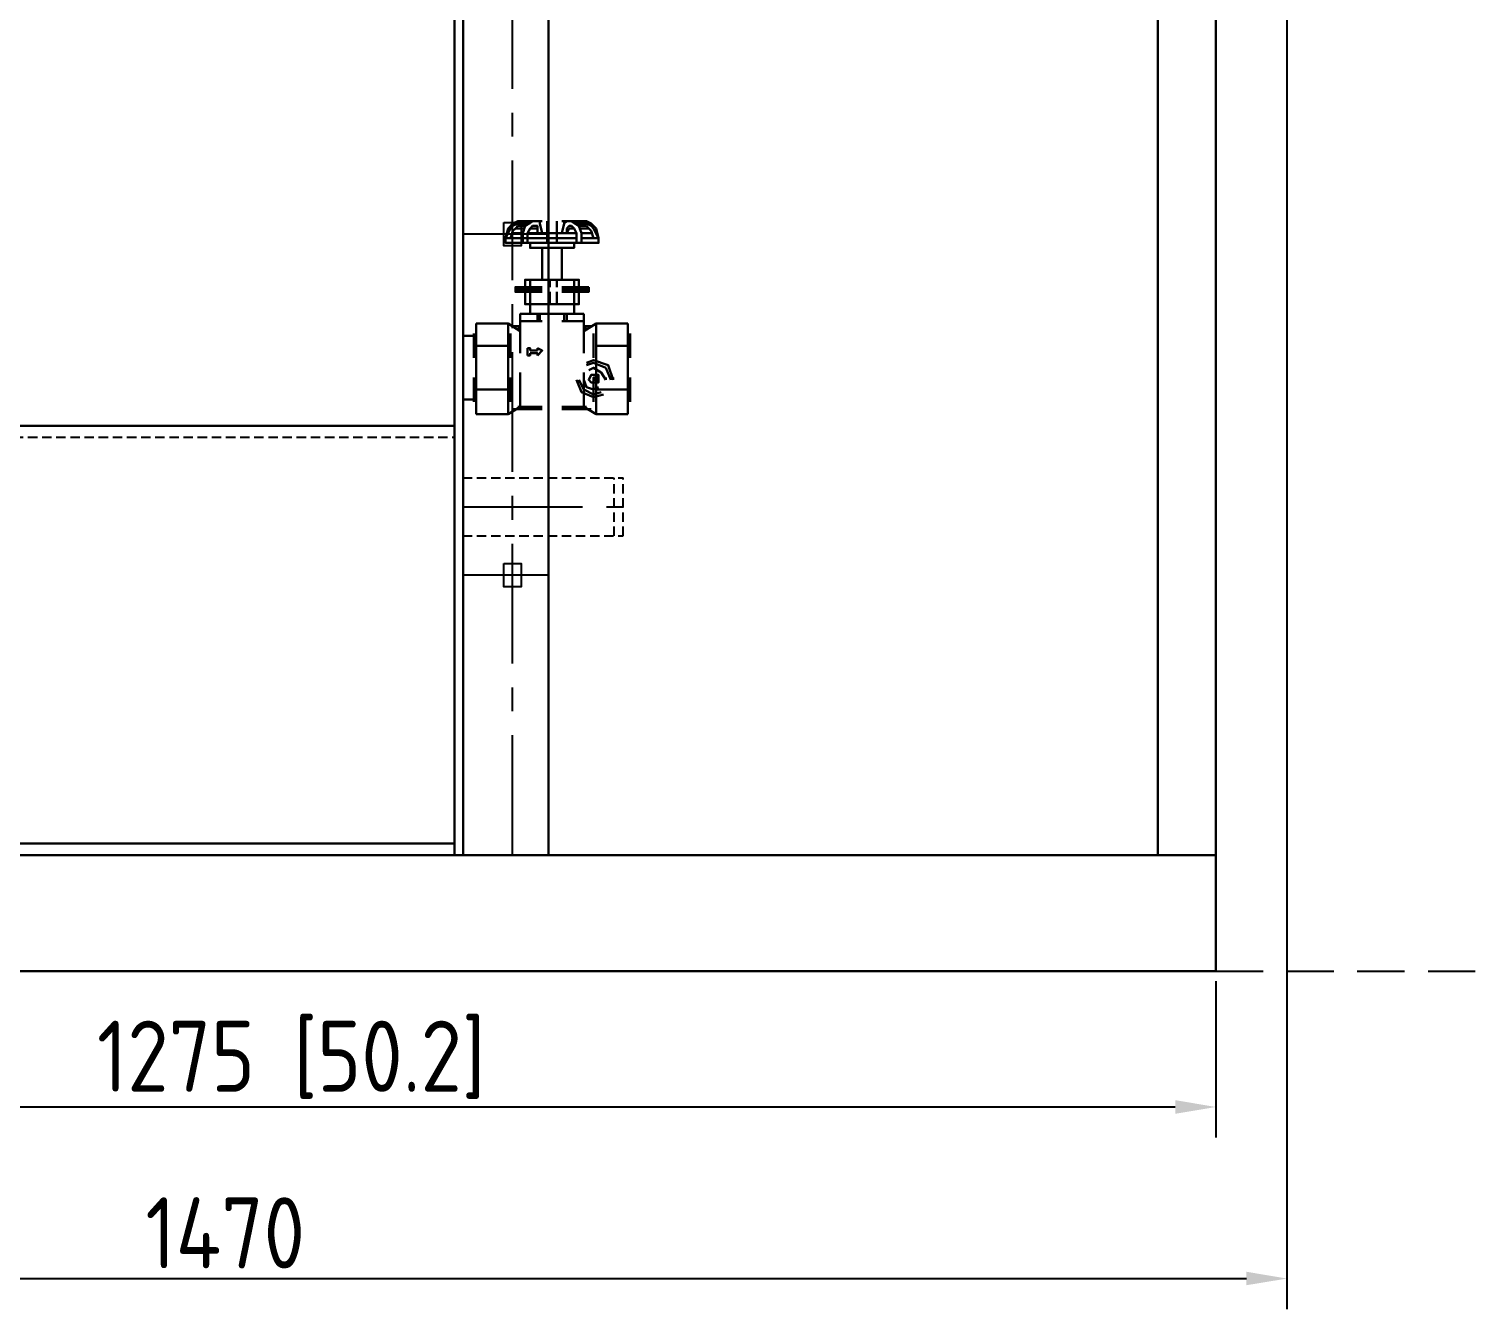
# Model space of a CAD drawing. Header units: millimetres. Extents: x 248233 to 259628, y -181361 to -174035.
# Drawn here: x 253664 to 254665, y -177392 to -176509 of the extents above; entities that cross this region are included whole.
import ezdxf

# ---------------------------------------------------------------- set-up
doc = ezdxf.new("R2010")
doc.units = ezdxf.units.MM
doc.header["$LTSCALE"] = 13
doc.linetypes.add('CENTERX2', pattern=[101.6, 63.5, -12.7, 12.7, -12.7])
doc.linetypes.add('DASHED', pattern=[0.75, 0.5, -0.25])
for name, color, linetype in [('1', 4, 'Continuous'), ('4虚线层', 6, 'DASHED'), ('粗实线', 4, 'Continuous')]:
    doc.layers.add(name, color=color, linetype=linetype)
doc.layers.add('2细实线', color=3, linetype='Continuous', lineweight=20)
doc.layers.add('标注、文本', color=3, linetype='Continuous', lineweight=25)
doc.styles.get("Standard").update_dxf_attribs({"font": 'gbenor.shx', "bigfont": 'gbcbig.shx'})
doc.dimstyles.new('英寸 1-10', dxfattribs={"dimscale": 14, "dimtxt": 3.5, "dimasz": 2, "dimexe": 1.5, "dimexo": 0.5, "dimgap": 0.5, "dimtad": 1, "dimtoh": 1, "dimdec": 1, "dimdsep": 46, "dimtxsty": 'Standard', "dimcen": 2.5, "dimclrd": 3, "dimclre": 3, "dimclrt": 3, "dimadec": 0, "dimazin": 2, "dimtfac": 1, "dimtdec": 1, "dimtmove": 0, "dimatfit": 2, "dimfxl": 1, "dimarcsym": 0})

# ---------------------------------------------------------------- blocks, each defined once
blk = doc.blocks.new('A$C58981FD2')
at = {"layer": '1', "color": 1, "linetype": 'CENTERX2', "lineweight": -3, "ltscale": 0.1}
blk.add_line((0, 20), (110.5, 20), dxfattribs=at)
at = {"layer": '4虚线层'}
for p, q in [((0, 40), (110.5, 40)), ((104.5, 0), (104.5, 40)), ((110.5, 0), (110.5, 40)), ((0, 0), (110.5, 0))]:
    blk.add_line(p, q, dxfattribs=at)
blk = doc.blocks.new('A$C7BD26515')
at = {"layer": '标注、文本', "color": 4, "lineweight": 30}
for points in [[(37.8, 133.1), (34.4, 131.5), (31, 128.1)], [(37.8, 131.5), (34.4, 129.8), (32.7, 128.1)], [(52.9, 133.1), (47.9, 133.1), (42.8, 129.8), (41.1, 124.7)], [(54.6, 124.7), (52.9, 131.5), (52.9, 133.1)], [(68.1, 124.7), (69.8, 131.5), (71.5, 133.1)], [(68.1, 133.1), (85, 133.1)], [(81.6, 124.7), (79.9, 129.8), (74.8, 133.1)], [(91.7, 128.1), (88.3, 131.5), (85, 133.1)], [(90, 128.1), (88.3, 129.8), (85, 131.5)], [(54.6, 118), (29.3, 118), (29.3, 121.4)], [(54.6, 118), (29.3, 118), (29.3, 121.4), (41.1, 121.4)], [(37.8, 129.8), (36.1, 128.1), (34.4, 126.4)], [(37.8, 128.1), (36.1, 128.1), (34.4, 126.4)], [(47.9, 129.8), (46.2, 128.1), (44.5, 124.7)], [(47.9, 128.1), (46.2, 128.1), (44.5, 124.7)], [(44.5, 118), (44.5, 124.7), (44.5, 121.4)], [(44.5, 121.4), (78.2, 121.4)], [(51.2, 124.7), (51.2, 128.1), (51.2, 129.8), (49.6, 129.8)], [(51.2, 128.1), (49.6, 128.1)], [(51.2, 128.1), (51.2, 124.7)], [(93.4, 121.4), (93.4, 118), (68.1, 118)], [(81.6, 121.4), (93.4, 121.4), (93.4, 118), (68.1, 118)], [(73.2, 129.8), (71.5, 128.1)], [(71.5, 124.7), (73.2, 128.1)], [(78.2, 124.7), (76.5, 128.1), (74.8, 129.8)], [(78.2, 124.7), (76.5, 128.1), (74.8, 128.1)], [(78.2, 118), (78.2, 124.7), (78.2, 121.4)], [(88.3, 126.4), (86.6, 128.1), (85, 129.8)], [(88.3, 126.4), (86.6, 128.1), (85, 128.1)], [(42.8, 87.6), (42.8, 92.7), (79.9, 92.7), (79.9, 87.6)], [(54.6, 86), (36.1, 86), (36.1, 87.6), (54.6, 87.6)], [(54.6, 84.3), (36.1, 84.3), (36.1, 86), (54.6, 86)], [(79.9, 84.3), (79.9, 75.8), (42.8, 75.8), (42.8, 84.3)], [(86.6, 87.6), (86.6, 86), (68.1, 86)], [(68.1, 87.6), (86.6, 87.6)], [(86.6, 86), (86.6, 84.3), (68.1, 84.3)], [(68.1, 86), (86.6, 86)], [(9.1, 62.4), (9.1, 47.2), (9.1, 16.9), (9.1, 0)], [(31, 62.4), (31, 47.2), (31, 16.9), (31, 0)], [(54.6, 64), (39.4, 64), (39.4, 69.1), (54.6, 69.1)], [(39.4, 64), (39.4, 42.1)], [(83.3, 69.1), (83.3, 64), (68.1, 64)], [(68.1, 69.1), (83.3, 69.1)], [(83.3, 64), (83.3, 42.1)], [(113.6, 62.4), (113.6, 47.2), (91.7, 47.2)], [(91.7, 62.4), (91.7, 47.2), (91.7, 16.9), (91.7, 0)], [(113.6, 62.4), (113.6, 47.2), (113.6, 16.9), (113.6, 0)], [(0, 53.9), (7.4, 53.9)], [(7.4, 38.8), (7.4, 55.6)], [(115.3, 38.8), (115.3, 55.6)], [(44.5, 45.5), (46.2, 45.5), (46.2, 43.8)], [(44.5, 45.5), (44.5, 43.8)], [(44.5, 40.5), (46.2, 40.5), (46.2, 42.1)], [(51.2, 40.5), (51.2, 42.1), (46.2, 42.1)], [(51.2, 45.5), (54.6, 43.8), (51.2, 40.5)], [(51.2, 45.5), (51.2, 43.8)], [(103.5, 23.6), (100.1, 33.7), (90, 37.1), (85, 35.4)], [(101.8, 23.6), (98.4, 32), (90, 35.4), (85, 33.7)], [(98.4, 23.6), (95.1, 28.7), (90, 32), (86.6, 30.3)], [(32.7, 25.3), (32.7, 8.4)], [(39.4, 28.7), (39.4, 5.1)], [(78.2, 23.6), (81.6, 15.2), (90, 11.8), (96.7, 13.5)], [(79.9, 23.6), (83.3, 16.9), (90, 13.5), (95.1, 15.2)], [(83.3, 28.7), (83.3, 5.1), (91.7, 0)], [(83.3, 23.6), (85, 18.5), (90, 16.9), (93.4, 18.5)], [(90, 25.3), (90, 8.4)], [(101.8, 23.6), (101.8, 25.3)], [(103.5, 23.6), (103.5, 25.3)], [(0, 10.1), (7.4, 10.1)], [(113.6, 16.9), (91.7, 16.9)], [(34.4, 3.4), (54.6, 3.4)], [(37.8, 5.1), (54.6, 5.1)], [(68.1, 5.1), (83.3, 5.1)], [(68.1, 5.1), (85, 5.1)], [(68.1, 3.4), (88.3, 3.4)]]:
    blk.add_lwpolyline(points, dxfattribs=at)
for points in [[(76.5, 118), (76.5, 114.6), (46.2, 114.6), (46.2, 118)], [(68.1, 114.6), (68.1, 92.7), (54.6, 92.7), (54.6, 114.6)], [(76.5, 75.8), (76.5, 69.1), (46.2, 69.1), (46.2, 75.8)], [(93.4, 23.6), (93.4, 27), (90, 27), (88.3, 27), (86.6, 23.6), (88.3, 21.9), (90, 21.9), (93.4, 21.9)], [(91.7, 23.6), (91.7, 25.3), (90, 25.3), (90, 23.6)]]:
    blk.add_lwpolyline(points, close=True, dxfattribs=at)
for points in [[(37.8, 133.1), (37.8, 133.1), (54.6, 133.1), (54.6, 133.1)], [(37.8, 131.5), (37.8, 131.5), (46.2, 131.5), (46.2, 131.5)], [(58, 133.1), (58, 133.1), (58, 118), (58, 118)], [(64.7, 133.1), (64.7, 133.1), (64.7, 118), (64.7, 118)], [(69.8, 131.5), (69.8, 131.5), (69.8, 133.1), (69.8, 133.1)], [(74.8, 133.1), (74.8, 133.1), (71.5, 133.1), (71.5, 133.1)], [(85, 131.5), (85, 131.5), (76.5, 131.5), (76.5, 131.5)], [(29.3, 121.4), (29.3, 121.4), (31, 128.1), (31, 128.1)], [(29.3, 121.4), (29.3, 121.4), (32.7, 128.1), (32.7, 128.1)], [(32.7, 121.4), (32.7, 121.4), (34.4, 126.4), (34.4, 126.4)], [(32.7, 121.4), (32.7, 121.4), (34.4, 126.4), (34.4, 126.4)], [(41.1, 121.4), (41.1, 121.4), (32.7, 121.4), (32.7, 121.4)], [(34.4, 124.7), (34.4, 124.7), (41.1, 124.7), (41.1, 124.7)], [(37.8, 129.8), (37.8, 129.8), (42.8, 129.8), (42.8, 129.8)], [(37.8, 128.1), (37.8, 128.1), (42.8, 128.1), (42.8, 128.1)], [(41.1, 124.7), (41.1, 124.7), (41.1, 118), (41.1, 118)], [(41.1, 121.4), (41.1, 121.4), (44.5, 121.4), (44.5, 121.4)], [(44.5, 124.7), (44.5, 124.7), (78.2, 124.7), (78.2, 124.7)], [(78.2, 121.4), (78.2, 121.4), (44.5, 121.4), (44.5, 121.4)], [(47.9, 129.8), (47.9, 129.8), (49.6, 129.8), (49.6, 129.8)], [(47.9, 128.1), (47.9, 128.1), (49.6, 128.1), (49.6, 128.1)], [(71.5, 128.1), (71.5, 128.1), (71.5, 124.7), (71.5, 124.7)], [(74.8, 129.8), (74.8, 129.8), (73.2, 129.8), (73.2, 129.8)], [(74.8, 128.1), (74.8, 128.1), (73.2, 128.1), (73.2, 128.1)], [(85, 129.8), (85, 129.8), (79.9, 129.8), (79.9, 129.8)], [(85, 128.1), (85, 128.1), (79.9, 128.1), (79.9, 128.1)], [(81.6, 124.7), (81.6, 124.7), (88.3, 124.7), (88.3, 124.7)], [(88.3, 124.7), (88.3, 124.7), (81.6, 124.7), (81.6, 124.7)], [(81.6, 124.7), (81.6, 124.7), (81.6, 118), (81.6, 118)], [(93.4, 121.4), (93.4, 121.4), (81.6, 121.4), (81.6, 121.4)], [(81.6, 121.4), (81.6, 121.4), (90, 121.4), (90, 121.4)], [(90, 121.4), (90, 121.4), (88.3, 126.4), (88.3, 126.4)], [(90, 121.4), (90, 121.4), (88.3, 126.4), (88.3, 126.4)], [(93.4, 121.4), (93.4, 121.4), (90, 128.1), (90, 128.1)], [(93.4, 121.4), (93.4, 121.4), (91.7, 128.1), (91.7, 128.1)], [(93.4, 118), (93.4, 118), (93.4, 121.4), (93.4, 121.4)], [(46.2, 92.7), (46.2, 92.7), (46.2, 87.6), (46.2, 87.6)], [(59.7, 92.7), (59.7, 92.7), (59.7, 87.6), (59.7, 87.6)], [(64.7, 92.7), (64.7, 92.7), (64.7, 87.6), (64.7, 87.6)], [(76.5, 92.7), (76.5, 92.7), (76.5, 87.6), (76.5, 87.6)], [(46.2, 84.3), (46.2, 84.3), (46.2, 75.8), (46.2, 75.8)], [(59.7, 84.3), (59.7, 84.3), (59.7, 75.8), (59.7, 75.8)], [(64.7, 84.3), (64.7, 84.3), (64.7, 75.8), (64.7, 75.8)], [(76.5, 84.3), (76.5, 84.3), (76.5, 75.8), (76.5, 75.8)], [(9.1, 62.4), (9.1, 62.4), (19.2, 62.4), (19.2, 62.4)], [(9.1, 47.2), (9.1, 47.2), (9.1, 62.4), (9.1, 62.4)], [(19.2, 62.4), (19.2, 62.4), (31, 62.4), (31, 62.4)], [(31, 62.4), (31, 62.4), (39.4, 57.3), (39.4, 57.3)], [(34.4, 60.7), (34.4, 60.7), (39.4, 60.7), (39.4, 60.7)], [(51.2, 69.1), (51.2, 69.1), (51.2, 64), (51.2, 64)], [(52.9, 69.1), (52.9, 69.1), (52.9, 64), (52.9, 64)], [(69.8, 69.1), (69.8, 69.1), (69.8, 64), (69.8, 64)], [(71.5, 69.1), (71.5, 69.1), (71.5, 64), (71.5, 64)], [(91.7, 62.4), (91.7, 62.4), (83.3, 57.3), (83.3, 57.3)], [(83.3, 60.7), (83.3, 60.7), (88.3, 60.7), (88.3, 60.7)], [(113.6, 62.4), (113.6, 62.4), (91.7, 62.4), (91.7, 62.4)], [(32.7, 55.6), (32.7, 55.6), (32.7, 38.8), (32.7, 38.8)], [(37.8, 59), (37.8, 59), (39.4, 59), (39.4, 59)], [(83.3, 59), (83.3, 59), (85, 59), (85, 59)], [(90, 55.6), (90, 55.6), (90, 38.8), (90, 38.8)], [(9.1, 47.2), (9.1, 47.2), (19.2, 47.2), (19.2, 47.2)], [(19.2, 47.2), (19.2, 47.2), (31, 47.2), (31, 47.2)], [(44.5, 40.5), (44.5, 40.5), (44.5, 43.8), (44.5, 43.8)], [(46.2, 43.8), (46.2, 43.8), (51.2, 43.8), (51.2, 43.8)], [(7.4, 8.4), (7.4, 8.4), (7.4, 25.3), (7.4, 25.3)], [(98.4, 23.6), (98.4, 23.6), (98.4, 25.3), (98.4, 25.3)], [(115.3, 8.4), (115.3, 8.4), (115.3, 25.3), (115.3, 25.3)], [(9.1, 16.9), (9.1, 16.9), (19.2, 16.9), (19.2, 16.9)], [(19.2, 16.9), (19.2, 16.9), (31, 16.9), (31, 16.9)], [(31, 0), (31, 0), (39.4, 5.1), (39.4, 5.1)], [(39.4, 5.1), (39.4, 5.1), (54.6, 5.1), (54.6, 5.1)], [(17.5, 0), (17.5, 0), (9.1, 0), (9.1, 0)], [(31, 0), (31, 0), (17.5, 0), (17.5, 0)], [(91.7, 0), (91.7, 0), (113.6, 0), (113.6, 0)]]:
    blk.add_open_spline(points, degree=3, dxfattribs=at)
blk = doc.blocks.new('*D84')
at = {"layer": '2细实线', "color": 3, "linetype": 'ByBlock', "lineweight": -2, "transparency": 16777216}
for p, q in [((253207.6, -177165.6), (253207.6, -177273.3)), ((254482.6, -177165.6), (254482.6, -177273.3)), ((253235.6, -177252.3), (254454.6, -177252.3))]:
    blk.add_line(p, q, dxfattribs=at)
at = {"layer": '2细实线', "color": 3, "linetype": 'ByBlock', "transparency": 16777216}
for points in [[(253235.6, -177247.6), (253235.6, -177257), (253207.6, -177252.3)], [(254454.6, -177247.6), (254454.6, -177257), (254482.6, -177252.3)]]:
    blk.add_solid(points, dxfattribs=at)
at = {"layer": 'Defpoints', "color": 0, "linetype": 'ByBlock', "transparency": 16777216}
for p in [(253207.6, -177158.6), (254482.6, -177158.6), (254482.6, -177252.3)]:
    blk.add_point(p, dxfattribs=at)
at = {"layer": '2细实线', "color": 3, "linetype": 'ByBlock', "transparency": 16777216, "insert": (253845.1, -177219.8), "char_height": 49, "attachment_point": 5}
blk.add_mtext('1275 [50.2]', dxfattribs=at)
blk = doc.blocks.new('*D85')
at = {"layer": '2细实线', "color": 3, "linetype": 'ByBlock', "lineweight": -2, "transparency": 16777216}
for p, q in [((254531.6, -176294.9), (254531.6, -177391.6)), ((253067.6, -176713.6), (253067.6, -177391.6)), ((253095.6, -177370.6), (254503.6, -177370.6))]:
    blk.add_line(p, q, dxfattribs=at)
at = {"layer": '2细实线', "color": 3, "linetype": 'ByBlock', "transparency": 16777216}
for points in [[(253095.6, -177365.9), (253095.6, -177375.2), (253067.6, -177370.6)], [(254503.6, -177365.9), (254503.6, -177375.2), (254531.6, -177370.6)]]:
    blk.add_solid(points, dxfattribs=at)
at = {"layer": 'Defpoints', "color": 0, "linetype": 'ByBlock', "transparency": 16777216}
for p in [(254531.6, -176287.9), (253067.6, -176706.6), (254531.6, -177370.6)]:
    blk.add_point(p, dxfattribs=at)
at = {"layer": '2细实线', "color": 3, "linetype": 'ByBlock', "transparency": 16777216, "insert": (253799.6, -177339.1), "char_height": 49, "attachment_point": 5}
blk.add_mtext('1470', dxfattribs=at)

msp = doc.modelspace()

# ---------------------------------------------------------------- linework, layer by layer
at = {"layer": '1', "color": 1, "linetype": 'CENTERX2', "lineweight": -3, "ltscale": 0.1}
for p, q in [((253997.571, -177078.564), (253997.571, -175268.564)), ((253997.571, -177078.564), (253997.571, -175268.564)), ((254022.571, -176650.564), (253963.571, -176650.564)), ((254022.571, -176885.564), (253963.571, -176885.564))]:
    msp.add_line(p, q, dxfattribs=at)
at = {"layer": '4虚线层'}
for p, q in [((253957.571, -175575.564), (253957.571, -177070.564)), ((253957.571, -175577.564), (253957.571, -176862.564)), ((253957.571, -175577.564), (253957.571, -176862.564)), ((253963.571, -175569.564), (253963.571, -177076.564)), ((253234.571, -176790.564), (253957.571, -176790.564))]:
    msp.add_line(p, q, dxfattribs=at)
at = {"layer": '4虚线层', "ltscale": 5}
msp.add_line((254482.571, -177158.564), (254774.918, -177158.564), dxfattribs=at)
at = {"layer": '标注、文本'}
msp.add_line((253957.571, -175560.564), (253957.571, -177072.564), dxfattribs=at)
at = {"layer": '粗实线', "lineweight": 30}
for p, q in [((254482.571, -177078.564), (254482.571, -175238.564)), ((253957.571, -177078.564), (253957.571, -175268.564)), ((254022.571, -177078.564), (254022.571, -175268.564)), ((254442.571, -177078.564), (254442.571, -175268.564)), ((253963.571, -177078.564), (253963.571, -175274.564)), ((253234.571, -176782.564), (253957.571, -176782.564)), ((253957.571, -176782.564), (253237.571, -176782.564)), ((253957.571, -176782.564), (253237.571, -176782.564)), ((253957.571, -177070.564), (253207.571, -177070.564)), ((253957.571, -177078.564), (253207.571, -177078.564)), ((253957.571, -177078.564), (254482.571, -177078.564)), ((254482.571, -177078.564), (254482.571, -177158.564)), ((253207.571, -177158.564), (254482.571, -177158.564))]:
    msp.add_line(p, q, dxfattribs=at)
at = {"layer": '粗实线'}
for points in [[(253991.571, -176642.564), (254003.571, -176642.564), (254003.571, -176658.564), (253991.571, -176658.564)], [(253991.571, -176877.564), (254003.571, -176877.564), (254003.571, -176893.564), (253991.571, -176893.564)]]:
    msp.add_lwpolyline(points, close=True, dxfattribs=at)

# ---------------------------------------------------------------- block references
at = {"layer": '标注、文本'}
for name, p in [('A$C7BD26515', (253963.571, -176774.587)), ('A$C58981FD2', (253963.329, -176858.564))]:
    msp.add_blockref(name, p, dxfattribs=at)

# ---------------------------------------------------------------- dimensions: what is measured, and where the dimension line sits
at = {"layer": '2细实线', "linetype": 'ByBlock'}
dim = msp.add_linear_dim(base=(254531.64, -177370.575), p1=(253067.571, -176706.564), p2=(254531.64, -176287.871), text='1470', dimstyle='英寸 1-10', dxfattribs=at)
dim.commit()
dim.dimension.update_dxf_attribs({"geometry": '*D85', "text_midpoint": (253799.605, -177339.075)})
dim = msp.add_linear_dim(base=(254482.571, -177252.299), p1=(253207.571, -177158.564), p2=(254482.571, -177158.564), dimstyle='英寸 1-10', dxfattribs=at)
dim.commit()
dim.dimension.update_dxf_attribs({"geometry": '*D84', "text_midpoint": (253845.071, -177219.778)})

doc.saveas('drawing.dxf')
